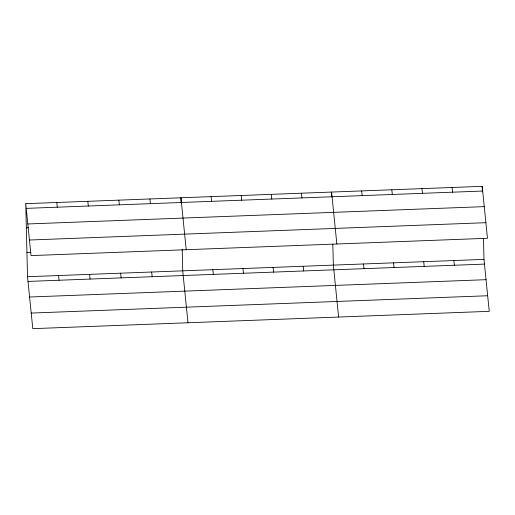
<?xml version="1.0" encoding="UTF-8"?>
<svg xmlns="http://www.w3.org/2000/svg" width="515" height="515" viewBox="0 0 515 515"><rect width="100%" height="100%" fill="white"/><g stroke="black" fill="none" stroke-linecap="round" stroke-linejoin="round"><path stroke-width="0.77" d="M25.75 203.67L482.207 186.346L487.48 238.278L31.022 255.601L25.75 203.67L27.52 276.722L32.793 328.654L489.25 311.33L483.978 259.399L483.469 238.503M26.226 208.375L482.684 191.046M27.81 223.961L484.267 206.631M26.336 227.778L28.724 227.688M29.445 240.016L485.896 222.692M26.935 252.614L30.913 252.466M27.52 276.722L483.978 259.399M27.997 281.428L484.454 264.105M29.58 297.013L486.038 279.69M31.209 313.069L487.666 295.745M452.08 187.486L452.556 192.192M453.85 260.539L454.327 265.244M421.952 188.632L422.429 193.337M423.723 261.684L424.199 266.39M391.825 189.778L392.308 194.477M393.595 262.83L394.072 267.53M361.704 190.917L362.18 195.623M363.468 263.97L363.951 268.675M336.849 243.994L331.576 192.063L331.692 196.885M338.619 317.047L333.347 265.116L332.838 244.219M301.449 193.209L301.925 197.908M303.219 266.261L303.696 270.961M271.321 194.348L271.798 199.054M273.092 267.401L273.568 272.107M241.194 195.494L241.677 200.2M242.964 268.547L243.447 273.253M211.073 196.633L211.549 201.339M212.843 269.686L213.319 274.392M186.218 249.711L180.945 197.779L181.061 202.601M187.988 322.763L182.716 270.832L182.188 249.138M149.904 198.957L150.386 203.663M151.674 272.01L152.157 276.716M118.868 200.135L119.345 204.841M120.639 273.188L121.115 277.894M87.827 201.314L88.303 206.019M89.597 274.366L90.073 279.072M56.792 202.492L57.268 207.197M58.562 275.544L59.038 280.25M482.207 186.346L482.343 191.973"/></g></svg>
